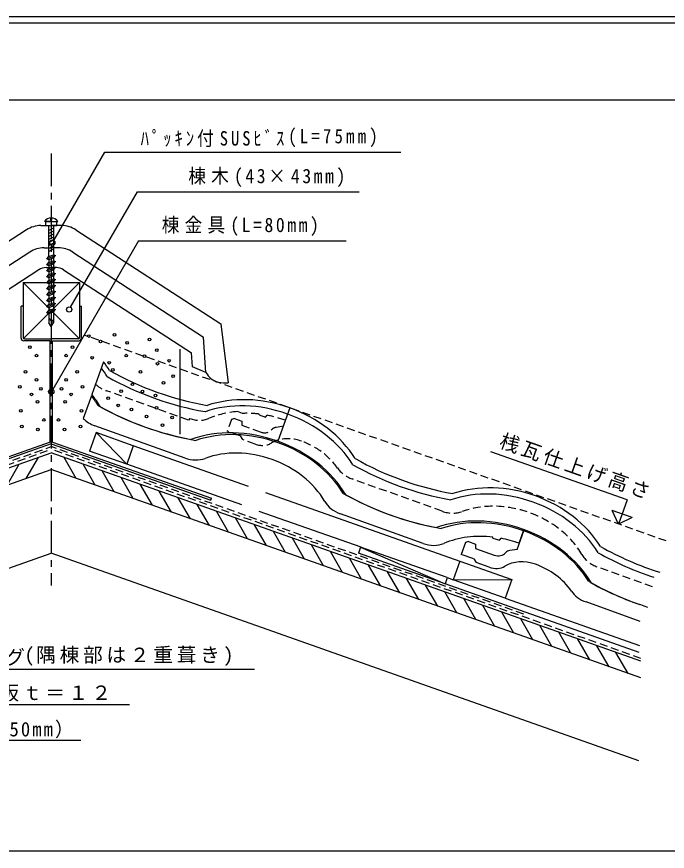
# Model space of a CAD drawing. Units: millimetres, scale not verified. Extents: x -1610 to 380, y -1195 to 1589.
# Drawn here: x -1112 to -616, y -482 to 155 of the extents above; entities that cross this region are included whole.
import ezdxf

# ---------------------------------------------------------------- set-up
doc = ezdxf.new("R2010")
doc.units = ezdxf.units.MM
doc.header["$LTSCALE"] = 5
doc.linetypes.add('CHAIN1', pattern=[8, 5, -1, 1, -1])
doc.linetypes.add('DASHED1', pattern=[1.8, 1.2, -0.6])
for name, color, linetype in [('4-0', 7, 'Continuous'), ('4-1', 4, 'Continuous'), ('4-2', 7, 'DASHED1'), ('4-3', 6, 'Continuous'), ('4-4', 6, 'DASHED1'), ('4-5', 2, 'Continuous'), ('4-6', 3, 'Continuous')]:
    doc.layers.add(name, color=color, linetype=linetype)
doc.styles.add('ＭＳ ゴシック', font='')
doc.styles.get('ＭＳ ゴシック').set_extended_font_data('MS Gothic')

msp = doc.modelspace()

# ---------------------------------------------------------------- linework, layer by layer
at = {"layer": '4-0'}
for p, q in [((379.758, 154.63), (-1610.242, 154.63)), ((-1070.908, -66.915), (-1020.051, 21.173)), ((-1020.051, 21.173), (-850.86, 21.173)), ((-1085.704, -1.418), (-1090.721, -1.418)), ((-1087.424, -1.801), (-1087.424, -1.418)), ((-1087.424, -28.169), (-1087.424, -4.524)), ((-1085.704, -1.418), (-1080.686, -1.418)), ((-1083.984, -1.801), (-1083.984, -1.418)), ((-1083.984, -4.524), (-1083.984, -26.917)), ((-1083.984, -6.711), (-1087.424, -8.33)), ((-1083.984, -9), (-1087.424, -10.619)), ((-1083.984, -11.288), (-1087.424, -12.908)), ((-1083.984, -13.577), (-1087.424, -15.196)), ((-1083.984, -15.866), (-1087.424, -17.485)), ((-1083.984, -18.154), (-1087.424, -19.773)), ((-1019.067, -16.191), (-1084.497, -129.52)), ((-1019.067, -16.191), (-860.733, -16.191)), ((-1083.984, -20.443), (-1087.424, -22.062)), ((-1083.984, -22.732), (-1087.424, -24.35)), ((-1088.997, -29.886), (-1082.411, -27.49)), ((-1088.997, -29.886), (-1087.425, -28.17)), ((-1088.997, -29.886), (-1087.425, -30.459)), ((-1087.425, -30.459), (-1083.985, -29.206)), ((-1087.425, -30.458), (-1087.425, -32.746)), ((-1087.425, -32.746), (-1083.985, -31.495)), ((-1083.985, -29.206), (-1082.411, -27.49)), ((-1088.997, -34.462), (-1082.411, -32.066)), ((-1088.997, -34.462), (-1087.425, -32.746)), ((-1088.997, -34.462), (-1087.425, -35.035)), ((-1088.997, -39.04), (-1082.411, -36.643)), ((-1088.997, -39.04), (-1087.425, -37.323)), ((-1087.425, -35.035), (-1083.985, -33.782)), ((-1087.425, -35.034), (-1087.425, -37.323)), ((-1087.425, -37.323), (-1083.985, -36.071)), ((-1083.985, -33.782), (-1082.411, -32.066)), ((-1083.985, -38.359), (-1082.411, -36.643)), ((-1088.997, -39.04), (-1087.425, -39.611)), ((-1088.997, -43.616), (-1082.412, -41.219)), ((-1088.997, -43.616), (-1087.425, -41.899)), ((-1088.997, -43.616), (-1087.425, -44.187)), ((-1087.425, -39.611), (-1083.985, -38.359)), ((-1087.425, -39.611), (-1087.425, -41.899)), ((-1087.425, -44.187), (-1083.985, -42.935)), ((-1083.985, -42.935), (-1082.412, -41.219)), ((-1107.217, -47.993), (-1064.51, -90.7)), ((-1107.217, -47.993), (-1107.217, -89.994)), ((-1064.217, -47.993), (-1106.924, -90.7)), ((-1088.997, -48.192), (-1082.412, -45.795)), ((-1088.997, -48.192), (-1087.425, -46.476)), ((-1088.997, -48.192), (-1087.425, -48.764)), ((-1088.997, -52.768), (-1082.412, -50.372)), ((-1087.425, -48.764), (-1083.985, -47.512)), ((-1083.985, -47.512), (-1082.412, -45.795)), ((-1083.985, -52.088), (-1082.412, -50.372)), ((-1088.997, -52.768), (-1087.425, -51.052)), ((-1088.997, -52.768), (-1087.425, -53.34)), ((-1088.997, -57.345), (-1082.412, -54.948)), ((-1088.997, -57.345), (-1087.425, -55.628)), ((-1087.425, -53.34), (-1083.985, -52.088)), ((-1087.425, -57.917), (-1083.985, -56.664)), ((-1083.985, -56.664), (-1082.412, -54.948)), ((-1088.997, -57.345), (-1087.425, -57.917)), ((-1088.997, -61.922), (-1082.412, -59.525)), ((-1088.997, -61.922), (-1087.425, -60.206)), ((-1088.997, -61.922), (-1087.425, -62.493)), ((-1087.425, -62.493), (-1083.985, -61.241)), ((-1083.985, -61.241), (-1082.412, -59.525)), ((-1108.717, -90.493), (-1108.717, -65.994)), ((-1107.217, -65.994), (-1108.717, -65.994)), ((-1088.998, -66.498), (-1082.412, -64.101)), ((-1088.998, -66.498), (-1087.425, -64.782)), ((-1088.998, -66.498), (-1087.425, -67.07)), ((-1088.998, -71.074), (-1082.412, -68.678)), ((-1088.998, -71.074), (-1087.425, -69.358)), ((-1087.425, -67.07), (-1083.985, -65.817)), ((-1083.985, -65.817), (-1082.412, -64.101)), ((-1083.985, -65.817), (-1083.985, -68.106)), ((-1083.985, -68.106), (-1082.412, -68.678)), ((-1083.985, -70.394), (-1082.412, -68.678)), ((-1064.216, -65.994), (-1062.716, -65.994)), ((-1062.716, -90.493), (-1062.716, -65.994)), ((-1088.998, -71.074), (-1087.425, -71.646)), ((-1087.425, -71.646), (-1083.985, -70.394)), ((-1087.425, -71.646), (-1087.425, -78.659)), ((-1083.985, -70.394), (-1083.985, -78.659)), ((-1085.704, -81.517), (-1087.425, -78.659)), ((-1085.704, -81.517), (-1083.985, -78.659)), ((-1086.567, -92.493), (-1106.717, -92.493)), ((-1106.217, -90.993), (-1085.716, -90.993)), ((-1086.567, -169.667), (-1086.567, -92.493)), ((-1065.215, -90.993), (-1085.716, -90.993)), ((-1084.865, -92.493), (-1064.715, -92.493)), ((-1084.865, -169.659), (-1084.865, -92.493)), ((-1086.567, -169.667), (-1207.851, -212.55)), ((-1085.704, -170.954), (-1207.351, -213.964)), ((-1085.704, -170.954), (-964.058, -213.964)), ((-1084.865, -169.659), (-963.557, -212.55)), ((-935.291, -203.518), (-1023.156, -172.453)), ((-646.662, -213.72), (-750.452, -177.023)), ((-1104.77, -197.382), (-1095.538, -181.392)), ((-1066.639, -197.382), (-1075.871, -181.392)), ((-1119.277, -202.509), (-1110.044, -186.519)), ((-1052.132, -202.509), (-1061.364, -186.519)), ((-940.291, -217.66), (-1028.155, -186.594)), ((-1037.625, -207.636), (-1046.857, -191.646)), ((-1023.118, -212.764), (-1032.35, -196.774)), ((-1008.611, -217.89), (-1017.842, -201.901)), ((-994.103, -223.018), (-1003.335, -207.028)), ((-922.346, -208.096), (-774.254, -260.455)), ((-979.596, -228.145), (-988.827, -212.155)), ((-964.058, -213.964), (-963.557, -212.55)), ((-646.662, -213.72), (-653.193, -232.192)), ((-965.088, -233.272), (-974.32, -217.283)), ((-950.581, -238.399), (-959.813, -222.409)), ((-927.347, -222.237), (-849.764, -249.668)), ((-642.912, -227.283), (-658.104, -221.911)), ((-936.074, -243.527), (-945.306, -227.537)), ((-921.567, -248.654), (-930.799, -232.664)), ((-907.06, -253.781), (-916.291, -237.791)), ((-892.552, -258.908), (-901.784, -242.918)), ((-878.045, -264.035), (-887.276, -248.045)), ((-863.538, -269.163), (-872.769, -253.173)), ((-849.03, -274.29), (-858.262, -258.3)), ((-834.523, -279.417), (-843.754, -263.427)), ((-820.015, -284.544), (-829.247, -268.554)), ((-783.766, -273.002), (-779.254, -274.597)), ((-805.508, -289.672), (-814.74, -273.681)), ((-791.001, -294.799), (-800.233, -278.809)), ((-637.439, -330.042), (-785.434, -277.716)), ((-776.494, -299.926), (-785.725, -283.936)), ((-761.987, -305.053), (-771.219, -289.063)), ((-739.656, -288.598), (-637.238, -324.809)), ((-747.479, -310.18), (-756.711, -294.19)), ((-732.971, -315.307), (-742.203, -299.317)), ((-718.465, -320.435), (-727.696, -304.445)), ((-724.036, -305.738), (-724.036, -305.738)), ((-703.957, -325.562), (-713.189, -309.572)), ((-689.45, -330.689), (-698.682, -314.699)), ((-674.942, -335.816), (-684.174, -319.826)), ((-660.435, -340.943), (-669.667, -324.953)), ((-645.928, -346.07), (-655.159, -330.08)), ((-1212.2, -342.698), (-930.789, -342.698)), ((-1247.927, -369.842), (-1026.046, -369.842))]:
    msp.add_line(p, q, dxfattribs=at)
at = {"layer": '4-0', "color": 2}
msp.add_line((374.758, 149.63), (-1605.242, 149.63), dxfattribs=at)
at = {"layer": '4-0', "color": 4}
for p, q in [((374.758, 90.912), (-1605.242, 90.912)), ((374.758, -481.689), (-1605.242, -481.689))]:
    msp.add_line(p, q, dxfattribs=at)
at = {"layer": '4-0', "linetype": 'CHAIN1'}
msp.add_line((-1085.704, 50.322), (-1085.704, -279.133), dxfattribs=at)
at = {"layer": '4-0'}
for points in [[(-1083.795, -15.884), (-1044.942, 51.412), (-819.048, 51.412)], [(-1086.205, 1.235), (-1086.205, -0.563), (-1085.248, -0.563), (-1085.248, 1.205)], [(-1087.425, -28.17), (-1083.985, -26.918), (-1082.411, -27.49)], [(-1083.985, -29.206), (-1083.985, -31.495), (-1082.411, -32.066)], [(-1083.985, -33.782), (-1083.985, -36.071), (-1082.411, -36.643)], [(-1087.425, -40.799), (-1087.425, -41.899), (-1083.985, -40.646)], [(-1087.425, -44.187), (-1087.425, -46.476), (-1083.985, -45.224)], [(-1083.985, -38.359), (-1083.985, -40.646), (-1082.412, -41.219)], [(-1083.985, -42.935), (-1083.985, -45.224), (-1082.412, -45.795)], [(-1107.217, -47.993), (-1064.216, -47.993), (-1064.216, -89.994)], [(-1087.425, -48.764), (-1087.425, -51.052), (-1083.985, -49.8)], [(-1083.985, -47.512), (-1083.985, -49.8), (-1082.412, -50.372)], [(-1087.425, -53.34), (-1087.425, -55.628), (-1083.985, -54.377)], [(-1083.985, -52.088), (-1083.985, -54.377), (-1082.412, -54.948)], [(-1083.985, -56.664), (-1083.985, -58.953), (-1082.412, -59.525)], [(-1087.425, -57.917), (-1087.425, -60.206), (-1083.985, -58.953)], [(-1087.425, -62.493), (-1087.425, -64.782), (-1083.985, -63.529)], [(-1083.985, -61.241), (-1083.985, -63.529), (-1082.412, -64.101)], [(-1087.425, -67.07), (-1087.425, -69.358), (-1083.985, -68.106)], [(-642.912, -227.283), (-653.193, -232.192), (-658.104, -221.911)], [(-1355.332, -266.141), (-1279.789, -396.987), (-1063.16, -396.987)]]:
    msp.add_lwpolyline(points, dxfattribs=at)
msp.add_lwpolyline([(-1089.999, -1.801), (-1089.999, -4.524), (-1081.44, -4.524), (-1081.44, -1.801)], close=True, dxfattribs=at)
for centre in [(-1084.864, -17.587), (-1071.979, -68.619), (-1085.666, -131.185)]:
    msp.add_circle(centre, 2, dxfattribs=at)
for centre, radius, start, end in [((-1085.704, -4.751), 6.023, 33.59941, 146.40073), ((-1091.423, -79.55), 6.047, 341.0211, 47.17526), ((-1083.057, -78.488), 2.308, 120.37192, 183.02666), ((-1106.717, -90.493), 2, 180, 270), ((-1106.217, -89.994), 1, 180, 270), ((-1065.215, -89.994), 1, 270, 0), ((-1064.715, -90.493), 2, 270, 0)]:
    msp.add_arc(centre, radius, start, end, dxfattribs=at)
at = {"layer": '4-1'}
for p, q in [((-1093.654, -4.642), (-1085.716, -4.642)), ((-1077.778, -4.642), (-1085.716, -4.642)), ((-1066.878, -7.873), (-956.464, -79.642)), ((-956.464, -79.642), (-950.716, -124.642)), ((-987.589, -98.743), (-987.589, -163.667)), ((-1045.803, -108.547), (-1054.749, -133.48)), ((-903.88, -143.558), (-913.023, -169.039)), ((-903.69, -143.625), (-912.833, -169.106)), ((-1051.44, -162.452), (-1056.44, -176.594)), ((-1023.156, -172.453), (-1051.44, -162.452)), ((-1051.44, -162.452), (-1028.155, -186.594)), ((-1535.202, -336.778), (-1085.704, -177.917)), ((-636.207, -336.778), (-1085.704, -177.917)), ((-1028.155, -186.594), (-1056.44, -176.594)), ((-1023.156, -172.453), (-1028.155, -186.594)), ((-1535.202, -349.506), (-1085.704, -190.644)), ((-636.207, -349.506), (-1085.704, -190.644)), ((-1533.807, -412.65), (-1085.704, -254.281)), ((-637.602, -412.65), (-1085.704, -254.281)), ((-849.808, -249.794), (-851.43, -254.382)), ((-785.434, -277.716), (-851.43, -254.382)), ((-783.766, -273.002), (-849.808, -249.794)), ((-849.808, -249.794), (-785.434, -277.716)), ((-774.254, -260.455), (-734.656, -274.456)), ((-783.811, -273.128), (-785.434, -277.716)), ((-739.656, -288.598), (-779.254, -274.597))]:
    msp.add_line(p, q, dxfattribs=at)
for points in [[(-1104.554, -7.873), (-1214.967, -79.642), (-1220.716, -124.642)], [(-774.254, -260.455), (-779.254, -274.597), (-734.656, -274.456), (-739.656, -288.598)]]:
    msp.add_lwpolyline(points, dxfattribs=at)
for centre in [(-1056.937, -88.844), (-1037.465, -87.869), (-1048.046, -93.053), (-1027.938, -94.059), (-1010.868, -91.545), (-1010.846, -91.545), (-1101.918, -97.337), (-1069.491, -97.337), (-1005.316, -99.589), (-1096.975, -103.803), (-1074.434, -103.803), (-1054.515, -105.335), (-1041.491, -109.166), (-1028.467, -103.803), (-1014.676, -104.186), (-995.907, -107.634), (-1038.809, -114.529), (-1004.717, -109.932), (-1105.402, -116.061), (-1066.007, -116.061), (-1017.741, -116.061), (-992.842, -119.509), (-1109.616, -127.553), (-1096.975, -122.19), (-1074.434, -122.19), (-1061.793, -127.553), (-1023.87, -125.638), (-1000.12, -124.488), (-1100.806, -133.299), (-1093.527, -129.085), (-1077.881, -129.085), (-1070.603, -133.299), (-1032.363, -130.839), (-1016.228, -131.091), (-1006.2, -134.252), (-1096.209, -139.045), (-1075.2, -139.045), (-1042.273, -136.226), (-1108.85, -145.94), (-1062.559, -145.94), (-1034.632, -141.679), (-1024.603, -144.841), (-1005.505, -143.632), (-1091.229, -152.835), (-1080.18, -152.835), (-1012.951, -150.251), (-993.608, -150.92), (-1108.084, -157.815), (-1063.325, -157.815), (-1000.85, -156.805), (-1095.826, -160.113), (-1075.583, -160.113)]:
    msp.add_circle(centre, 1.018, dxfattribs=at)
for centre, radius, start, end in [((-1093.654, -24.641), 20, 90, 123.0239), ((-1077.778, -24.641), 20, 56.9761, 90), ((-954.592, -109.633), 14.879, 208.10674, 256.28325), ((-951.665, -87.662), 36.992, 259.94995, 271.46948)]:
    msp.add_arc(centre, radius, start, end, dxfattribs=at)
for centre, major_axis, start_param, end_param in [((-1114.364, -141.533), (-78.263, 28.084), 3.9103042, 4.0151404), ((-1112.671, -136.814), (-78.263, 28.084), 3.9103844, 4.0151425), ((-959.462, -4.155), (-171.2, 61.433), 1.3511774, 1.7904139), ((-957.769, 0.563), (-171.2, 61.433), 1.3511774, 1.7904139), ((-1122.492, -164.183), (-80.709, 28.962), 3.8920725, 4.0402567), ((-925.554, -203.96), (-78.263, 28.084), 4.7123887, 5.5143909), ((-967.251, -25.86), (-171.2, 61.433), 1.3677593, 1.7738328), ((-927.247, -208.679), (-78.263, 28.084), 4.7123887, 5.5143909), ((-925.364, -204.028), (-78.263, 28.084), 3.9103852, 4.7123887), ((-927.058, -208.746), (-78.263, 28.084), 3.9103852, 4.7123887), ((-935.375, -231.328), (-80.709, 28.962), 4.7123887, 5.5327033), ((-935.185, -231.396), (-80.709, 28.962), 3.8920722, 4.7123887), ((-770.463, -66.649), (-171.2, 61.433), 1.3511774, 1.7904134), ((-772.156, -71.368), (-171.2, 61.433), 1.3511774, 1.7904139), ((-738.247, -271.172), (-78.263, 28.084), 3.9103844, 5.5143922), ((-739.941, -275.891), (-78.263, 28.084), 3.9103852, 5.5143909), ((-779.944, -93.072), (-171.2, 61.433), 1.3677599, 1.7738315), ((-748.068, -298.541), (-80.709, 28.962), 3.8920725, 5.5327041), ((-585.039, -138.513), (-171.2, 61.433), 1.3511774, 1.6074017), ((-583.346, -133.795), (-171.2, 61.433), 1.3511774, 1.623916), ((-592.828, -160.218), (-171.2, 61.433), 1.3677593, 1.6243373)]:
    msp.add_ellipse(centre, major_axis=major_axis, ratio=0.7717, start_param=start_param, end_param=end_param, dxfattribs=at)
at = {"layer": '4-2'}
for p, q in [((-616.75, -245.08), (-1060.367, -88.228)), ((-981.044, -153.01), (-1043.612, -130.559)), ((-980.045, -151.771), (-981.044, -153.01)), ((-948.293, -152.511), (-951.511, -161.478)), ((-945.951, -151.754), (-948.293, -152.511)), ((-945.951, -151.754), (-940.447, -153.729)), ((-939.918, -147.815), (-943.702, -146.457)), ((-927.238, -149.025), (-927.231, -148.31)), ((-927.238, -149.025), (-922.346, -150.78)), ((-922.346, -150.78), (-921.102, -149.237)), ((-940.447, -153.729), (-940.48, -156.913)), ((-940.48, -156.913), (-926.302, -162.001)), ((-908.724, -157.655), (-914.313, -158.505)), ((-941.726, -164.989), (-951.511, -161.478)), ((-941.726, -164.989), (-939.958, -167.753)), ((-930.173, -171.265), (-939.958, -167.753)), ((-787.572, -222.436), (-856.307, -197.771)), ((-627.258, -279.963), (-669.189, -264.916))]:
    msp.add_line(p, q, dxfattribs=at)
for centre, major_axis, start_param, end_param in [((-1038.532, -116.402), (-18.343, 6.582), 1.0618287, 1.5707961), ((-975.473, -139.03), (-16.509, 5.924), 1.5707961, 2.4475747), ((-925.554, -203.96), (-67.869, 24.354), 5.2431503, 5.5891671), ((-925.554, -203.96), (-66.034, 23.696), 5.0070097, 5.1937154), ((-925.554, -203.96), (-66.034, 23.696), 4.7123887, 4.9175182), ((-912.192, -163.629), (-6.114, 2.194), 5.3232537, 6.0280537), ((-924.27, -156.338), (-7.337, 2.633), 1.5707961, 2.886461), ((-926.787, -161.827), (-12.229, 4.388), 1.5707961, 2.5917724), ((-901.401, -187.258), (-23.627, 8.478), 5.450413, 5.7333648), ((-901.401, -187.258), (-23.627, 8.478), 4.7123887, 5.450413), ((-907.304, -203.708), (-44.942, 16.127), 3.9559796, 4.7123887), ((-851.227, -183.614), (-18.343, 6.582), 0.817555, 1.5707961), ((-782.492, -208.279), (-18.343, 6.582), 1.5707961, 2.4022403), ((-738.247, -271.172), (-61.754, 22.16), 3.8809405, 5.5438319), ((-664.109, -250.76), (-18.343, 6.582), 0.739351, 1.5707961)]:
    msp.add_ellipse(centre, major_axis=major_axis, ratio=0.7717, start_param=start_param, end_param=end_param, dxfattribs=at)
at = {"layer": '4-3'}
for p, q in [((-1055.125, -134.525), (-1061.275, -151.663)), ((-983.665, -181.894), (-1052.401, -157.229)), ((-802.223, -247.002), (-865.284, -224.374)), ((-730.394, -251.471), (-725.359, -237.442)), ((-728.936, -246.811), (-725.55, -237.374)), ((-767.621, -245.57), (-762.118, -247.545)), ((-748.908, -242.841), (-748.902, -242.125)), ((-748.908, -242.841), (-744.016, -244.596)), ((-744.016, -244.596), (-742.772, -243.052)), ((-730.394, -251.471), (-735.984, -252.32)), ((-763.397, -258.804), (-773.18, -255.293)), ((-763.397, -258.804), (-761.628, -261.57)), ((-751.844, -265.08), (-761.628, -261.57)), ((-636.781, -306.37), (-677.977, -291.587))]:
    msp.add_line(p, q, dxfattribs=at)
for points in [[(-767.621, -245.57), (-769.963, -246.328), (-773.18, -255.293)], [(-762.118, -247.545), (-762.15, -250.729), (-747.972, -255.817)]]:
    msp.add_lwpolyline(points, dxfattribs=at)
for centre, major_axis, start_param, end_param in [((-1121.458, -163.486), (-78.263, 28.084), 3.9103852, 4.0266639), ((-966.556, -26.107), (-171.2, 61.433), 1.3511774, 1.7904139), ((-1047.32, -143.072), (-18.343, 6.582), 1.0179827, 1.5707961), ((-934.341, -230.631), (-78.263, 28.084), 3.9103852, 5.5143909), ((-934.341, -230.631), (-61.754, 22.16), 3.8809602, 5.5438265), ((-978.585, -167.737), (-18.343, 6.582), 1.5707961, 2.4022403), ((-779.438, -93.252), (-171.2, 61.433), 1.3511774, 1.7904139), ((-860.204, -210.217), (-18.343, 6.582), 0.739351, 1.5707961), ((-747.224, -297.776), (-78.263, 28.084), 4.7123887, 5.5143909), ((-747.224, -297.776), (-66.034, 23.696), 5.0070097, 5.5891509), ((-747.034, -297.843), (-78.263, 28.084), 3.9103852, 4.7123887), ((-797.143, -232.845), (-18.343, 6.582), 1.5707961, 2.4475747), ((-747.224, -297.776), (-66.034, 23.696), 4.7123887, 4.9175182), ((-745.94, -250.154), (-7.337, 2.633), 1.5707961, 2.886461), ((-733.863, -257.445), (-6.114, 2.194), 5.3232537, 6.0280537), ((-723.071, -281.074), (-23.627, 8.478), 4.7123887, 5.7333648), ((-748.458, -255.643), (-12.229, 4.388), 1.5707961, 2.5917724), ((-728.974, -297.525), (-44.942, 16.127), 3.9591543, 4.7123887), ((-592.133, -160.465), (-171.2, 61.433), 1.3511774, 1.5845721), ((-672.897, -277.43), (-18.343, 6.582), 0.817555, 1.5707961)]:
    msp.add_ellipse(centre, major_axis=major_axis, ratio=0.7717, start_param=start_param, end_param=end_param, dxfattribs=at)
at = {"layer": '4-4'}
for p, q in [((-1535.202, -334.576), (-1085.704, -175.266)), ((-1445.945, -300.82), (-1085.704, -173.144)), ((-725.464, -300.82), (-1085.704, -173.144)), ((-636.207, -334.576), (-1085.704, -175.266))]:
    msp.add_line(p, q, dxfattribs=at)
at = {"layer": '4-6'}
for p, q in [((-1102.072, -24.872), (-1201.716, -89.641)), ((-1091.172, -21.642), (-1085.716, -21.642)), ((-1080.26, -21.642), (-1085.716, -21.642)), ((-1069.36, -24.872), (-969.716, -89.641)), ((-1089.689, -36.641), (-1085.716, -36.641)), ((-1081.743, -36.641), (-1085.716, -36.641)), ((-1095.139, -38.258), (-1192.574, -101.589)), ((-1076.293, -38.258), (-978.859, -101.589)), ((-967.716, -116.642), (-969.716, -89.641)), ((-978.063, -112.329), (-978.859, -101.589)), ((-967.716, -116.642), (-978.063, -112.329))]:
    msp.add_line(p, q, dxfattribs=at)
for centre, radius, start, end in [((-1091.172, -41.642), 20, 90, 123.0238), ((-1080.26, -41.642), 20, 56.9762, 90), ((-1089.689, -46.642), 10, 90, 123.02393), ((-1081.743, -46.642), 10, 56.97607, 90)]:
    msp.add_arc(centre, radius, start, end, dxfattribs=at)

# ---------------------------------------------------------------- texts
at = {"layer": '4-5', "char_height": 11, "attachment_point": 7, "style": 'ＭＳ ゴシック'}
for s, insert in [('\\T1.39;\\W0.85;(L=75mm)', (-905.049, 55.157)), ('\\T1.35;\\W0.85;ﾊﾟｯｷﾝ付SUSﾋﾞｽ', (-1017.549, 55.157)), ('\\T1.29;\\W0.9;棟木(43×43mm)', (-981.231, 24.762)), ('\\T1.29;\\W0.9;棟金具(L=80mm)', (-1001.454, -12.526)), ('\\T1.17;ルーフィング', (-1208.578, -340.352)), ('\\T1.19;(隅棟部は２重葺き)', (-1106.078, -340.352)), ('\\T1.17;野地板ｔ＝１２', (-1160.324, -367.519)), ('\\T1.22;\\W0.95;タテ桟木（5×50mm）', (-1230.505, -395.527))]:
    msp.add_mtext(s, dxfattribs=dict(at, insert=insert))
at = {"layer": '4-5', "insert": (-745.334, -174.269), "char_height": 11, "attachment_point": 7, "rotation": 340.528, "style": 'ＭＳ ゴシック'}
msp.add_mtext('\\T1.17;桟瓦仕上げ高さ', dxfattribs=at)

doc.saveas('drawing.dxf')
